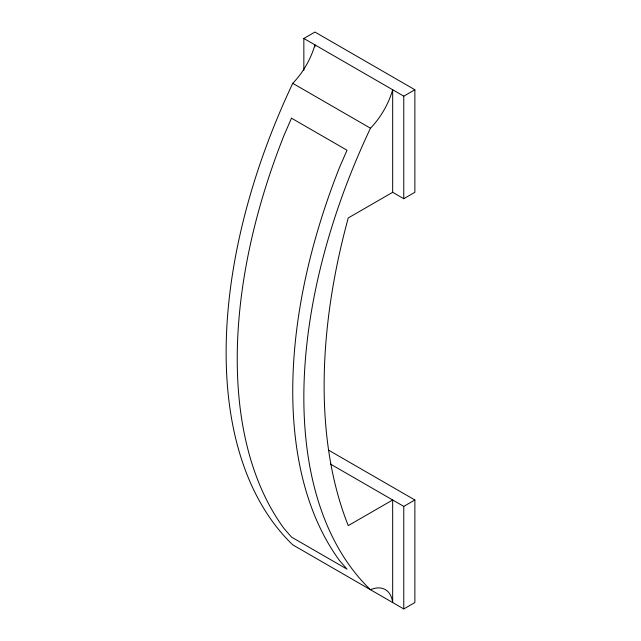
<?xml version="1.0" encoding="UTF-8"?>
<svg xmlns="http://www.w3.org/2000/svg" width="641" height="641" viewBox="0 0 641 641"><rect width="100%" height="100%" fill="white"/><g stroke="black" fill="none" stroke-linecap="round" stroke-linejoin="round"><path stroke-width="0.96" d="M303.85 70.326L303.85 38.46L314.947 32.05L414.871 89.74L414.871 192.3L403.766 198.71L392.669 192.3L348.255 217.94A537.35 310.236 -60 0 0 348.255 525.62L392.669 499.98L392.669 602.54A36.481 21.065 -60 0 0 370.458 589.72A471.039 271.952 -60 0 1 370.458 128.2A55.519 32.058 -60 0 0 392.669 89.74L392.669 192.3M303.85 38.46L403.766 96.15L414.871 89.74M330.492 464.084L403.766 506.39L414.871 499.98L414.871 602.54L403.766 608.95L292.745 544.85A471.039 271.952 -60 0 1 292.745 83.33A55.519 32.058 -60 0 0 314.947 44.87L314.947 46.865M292.745 83.33L370.458 128.2M328.729 450.246L414.871 499.98M403.766 96.15L403.766 198.71M403.766 506.39L403.766 608.95M291.495 118.176L283.987 135.467A471.039 271.952 -60 0 0 283.987 528.464L291.495 537.086L347.005 569.136L339.498 560.514A471.039 271.952 -60 0 1 339.498 167.517L347.005 150.226L291.495 118.176"/></g></svg>
